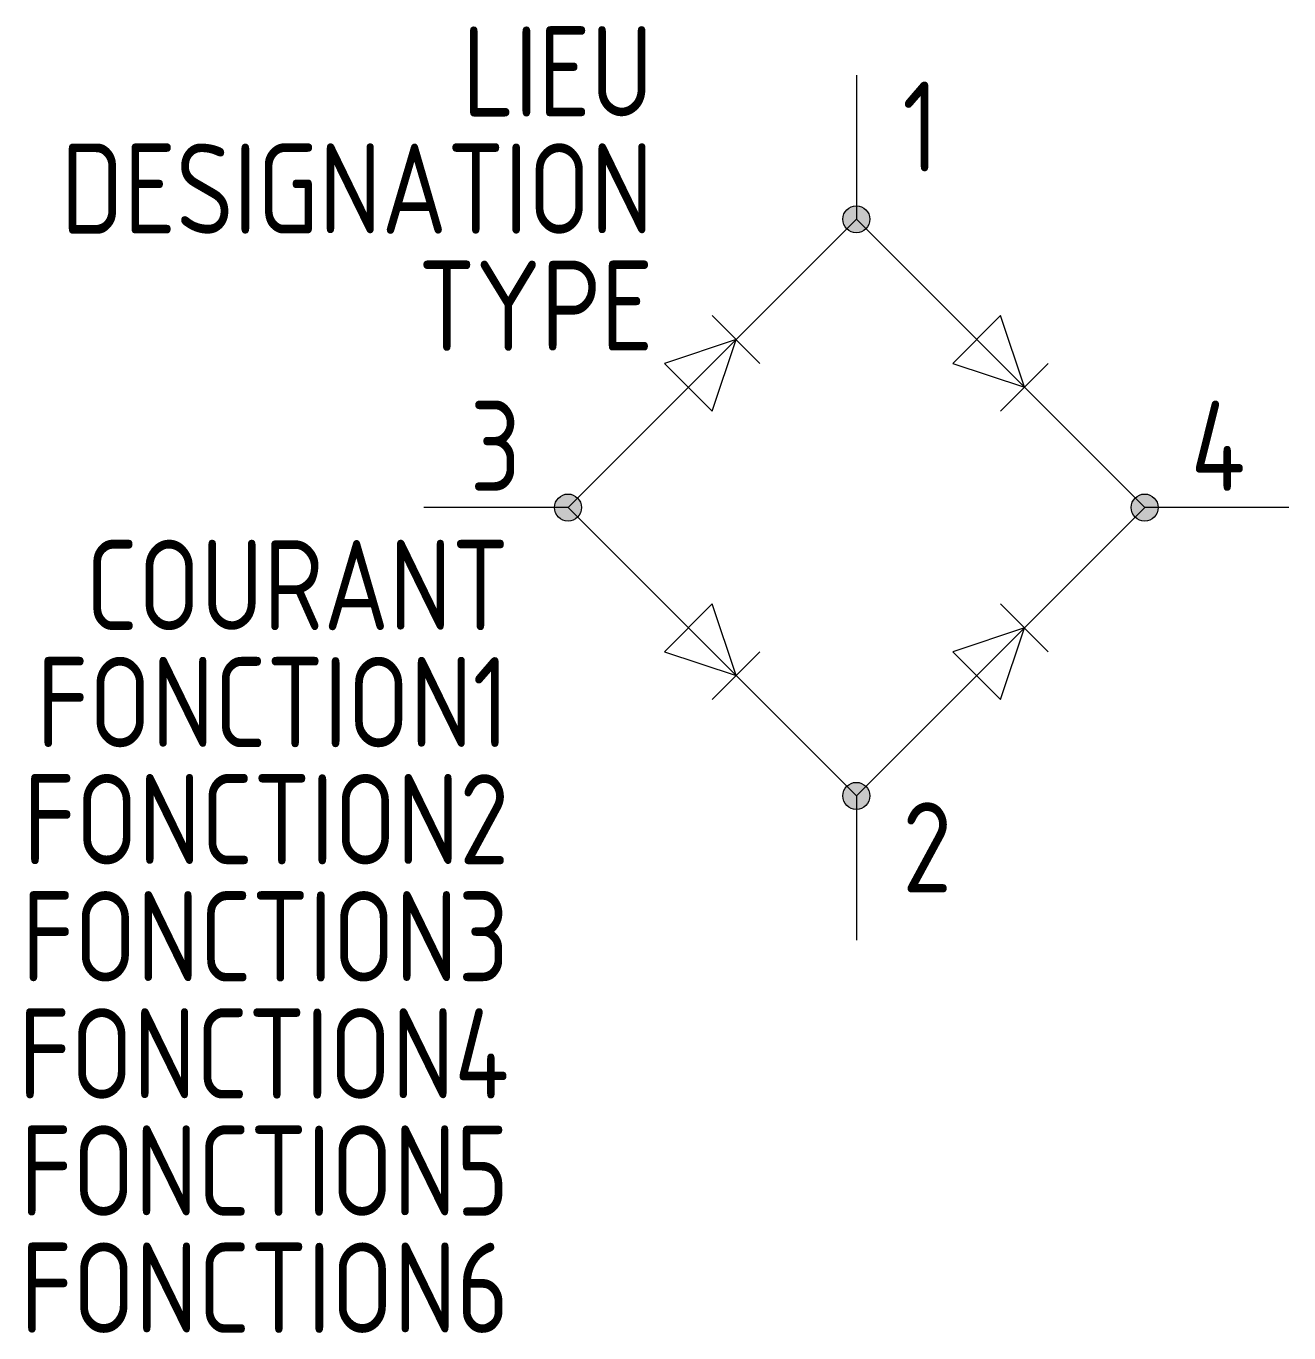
# Model space of a CAD drawing. Extents: x -1607.7 to -1572.6, y -914.5 to -878.2.
import ezdxf
from ezdxf.enums import TextEntityAlignment as Align

# ---------------------------------------------------------------- set-up
doc = ezdxf.new("R2010")
doc.units = 0
doc.header["$LTSCALE"] = 0.3
for name, color, linetype in [('SYMB_FIL', 3, 'CONTINUOUS'), ('SYMB_FIL_FIN', 1, 'CONTINUOUS'), ('SYMB_TXT_CONTACT', 2, 'CONTINUOUS'), ('SYMB_TXT_NOM', 3, 'CONTINUOUS')]:
    doc.layers.add(name, color=color, linetype=linetype)
doc.styles.add('NET2_5', font='isocp.shx', dxfattribs={"width": 0.9, "height": 2.5})

msp = doc.modelspace()

# ---------------------------------------------------------------- hatches: boundary and pattern name
at = {"layer": 'SYMB_FIL'}
for points in [[(-1585.009, -883.593, 1), (-1584.259, -883.593, 1)], [(-1593.009, -891.593, 1), (-1592.259, -891.593, 1)], [(-1577.009, -891.593, 1), (-1576.259, -891.593, 1)], [(-1585.009, -899.593, 1), (-1584.259, -899.593, 1)]]:
    msp.add_hatch(color=256, dxfattribs=at).paths.add_polyline_path(points)

# ---------------------------------------------------------------- linework, layer by layer
for p, q in [((-1584.634, -879.593), (-1584.634, -883.593)), ((-1584.634, -883.593), (-1592.634, -891.593)), ((-1576.634, -891.593), (-1584.634, -883.593)), ((-1592.634, -891.593), (-1596.634, -891.593)), ((-1584.634, -899.593), (-1592.634, -891.593)), ((-1576.634, -891.593), (-1584.634, -899.593)), ((-1572.634, -891.593), (-1576.634, -891.593)), ((-1584.634, -899.593), (-1584.634, -903.593))]:
    msp.add_line(p, q, dxfattribs=at)
for centre in [(-1584.634, -883.593), (-1592.634, -891.593), (-1576.634, -891.593), (-1584.634, -899.593)]:
    msp.add_circle(centre, 0.375, dxfattribs=at)
at = {"layer": 'SYMB_FIL_FIN'}
for p, q in [((-1588.634, -886.267), (-1587.308, -887.593)), ((-1580.634, -886.267), (-1581.96, -887.593)), ((-1579.971, -888.256), (-1580.634, -886.267)), ((-1587.971, -886.93), (-1589.96, -887.593)), ((-1588.634, -888.919), (-1587.971, -886.93)), ((-1589.96, -887.593), (-1588.634, -888.919)), ((-1581.96, -887.593), (-1579.971, -888.256)), ((-1579.308, -887.593), (-1580.634, -888.919)), ((-1588.634, -894.267), (-1589.96, -895.593)), ((-1587.971, -896.256), (-1588.634, -894.267)), ((-1580.634, -894.267), (-1579.308, -895.593)), ((-1579.971, -894.93), (-1581.96, -895.593)), ((-1580.634, -896.919), (-1579.971, -894.93)), ((-1589.96, -895.593), (-1587.971, -896.256)), ((-1587.308, -895.593), (-1588.634, -896.919)), ((-1581.96, -895.593), (-1580.634, -896.919))]:
    msp.add_line(p, q, dxfattribs=at)

# ---------------------------------------------------------------- texts
at = {"layer": 'SYMB_TXT_CONTACT', "style": 'NET2_5', "width": 0.9, "flags": 8}
for tag, p, s in [('1', (-1583.359, -882.272), 'L'), ('3', (-1595.359, -891.133), '+'), ('4', (-1575.359, -891.133), '-'), ('2', (-1583.359, -902.272), 'N')]:
    msp.add_attdef(tag, p, s, height=2.5, dxfattribs=at)
at = {"layer": 'SYMB_TXT_NOM', "style": 'NET2_5', "width": 0.9, "flags": 8}
for tag, text, p in [('LIEU', '', (-1590.269, -880.743)), ('DESIGNATION', 'D?', (-1590.269, -883.993)), ('TYPE', '', (-1590.269, -887.243)), ('COURANT', '?A', (-1594.269, -894.993)), ('FONCTION1', '', (-1594.269, -898.243)), ('FONCTION2', '', (-1594.269, -901.493)), ('FONCTION3', '', (-1594.269, -904.743)), ('FONCTION4', '', (-1594.269, -907.993)), ('FONCTION5', '', (-1594.269, -911.243)), ('FONCTION6', '', (-1594.269, -914.493))]:
    msp.add_attdef(tag, text=text, height=2.5, dxfattribs=at).set_placement(p, align=Align.RIGHT)

doc.saveas('drawing.dxf')
